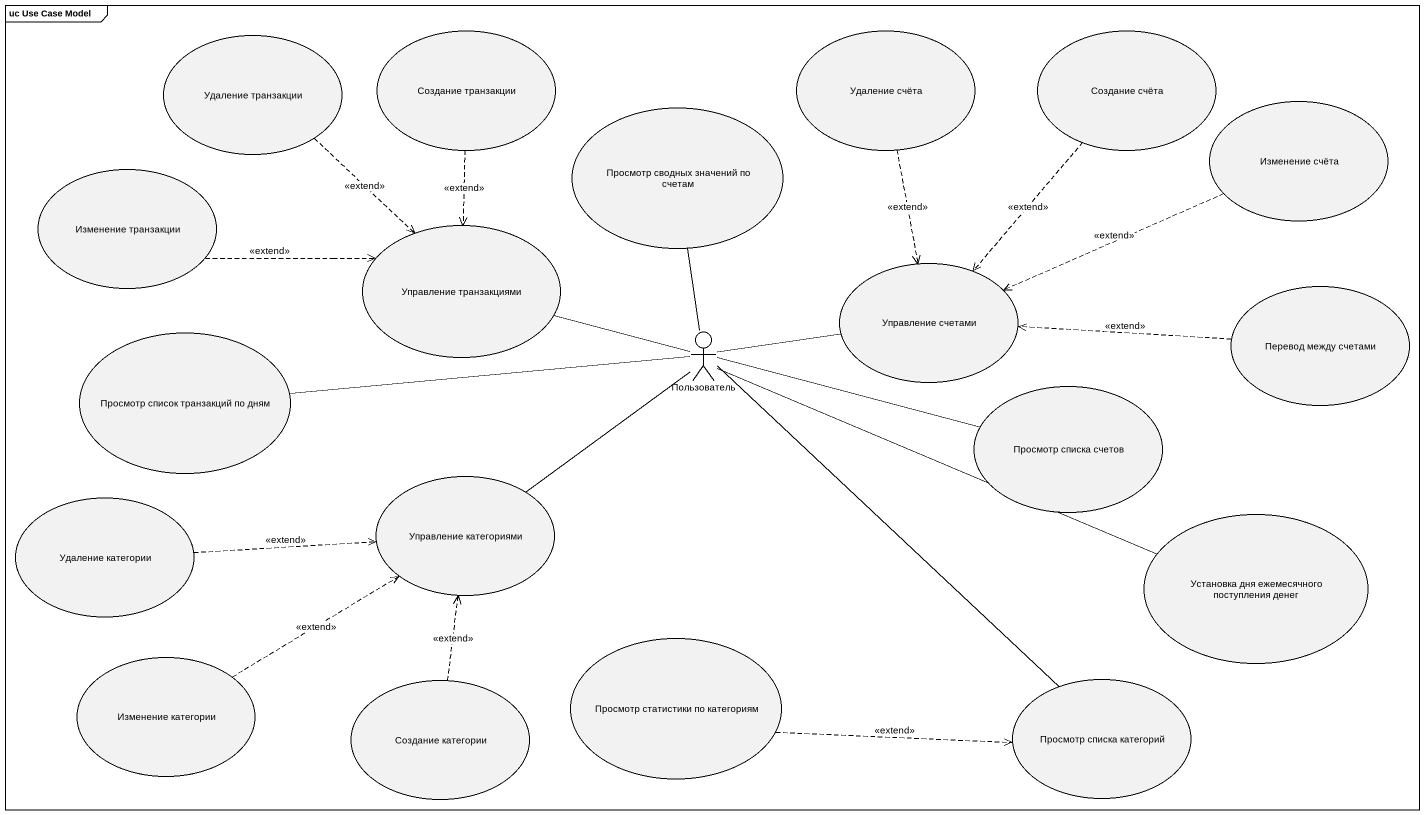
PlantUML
@startuml
mainframe uc Use Case Model
usecase "Удаление транзакции" as Удаление_транзакции
usecase "Создание транзакции" as Создание_транзакции
usecase "Удаление счёта" as Удаление_счёта
usecase "Создание счёта" as Создание_счёта
usecase "Просмотр сводных значений по счетам" as Просмотр_сводных_значений
usecase "Изменение счёта" as Изменение_счёта
usecase "Изменение транзакции" as Изменение_транзакции
usecase "Управление транзакциями" as Управление_транзакциями
usecase "Управление счетами" as Управление_счетами
usecase "Перевод между счетами" as Перевод_между_счетами
usecase "Просмотр список транзакций по дням" as Просмотр_список_транзакций
actor Пользователь
usecase "Просмотр списка счетов" as Просмотр_списка_счетов
usecase "Удаление категории" as Удаление_категории
usecase "Управление категориями" as Управление_категориями
usecase "Установка дня ежемесячного поступления денег" as Установка_дня_ежемесячного
usecase "Изменение категории" as Изменение_категории
usecase "Просмотр статистики по категориям" as Просмотр_статистики_по
usecase "Создание категории" as Создание_категории
usecase "Просмотр списка категорий" as Просмотр_списка_категорий
Удаление_транзакции ..> Управление_транзакциями : <<extend>>
Создание_транзакции ..> Управление_транзакциями : <<extend>>
Удаление_счёта ..> Управление_счетами : <<extend>>
Создание_счёта ..> Управление_счетами : <<extend>>
Изменение_счёта .left.> Управление_счетами : <<extend>>
Изменение_транзакции .right.> Управление_транзакциями : <<extend>>
Перевод_между_счетами .left.> Управление_счетами : <<extend>>
Пользователь -up- Просмотр_сводных_значений
Пользователь -left- Управление_транзакциями
Пользователь -right- Управление_счетами
Пользователь -left- Просмотр_список_транзакций
Пользователь -right- Просмотр_списка_счетов
Пользователь -left- Управление_категориями
Пользователь -right- Установка_дня_ежемесячного
Пользователь -- Просмотр_списка_категорий
Удаление_категории .right.> Управление_категориями : <<extend>>
Изменение_категории .up.> Управление_категориями : <<extend>>
Просмотр_статистики_по .right.> Просмотр_списка_категорий : <<extend>>
Создание_категории .up.> Управление_категориями : <<extend>>
@enduml
